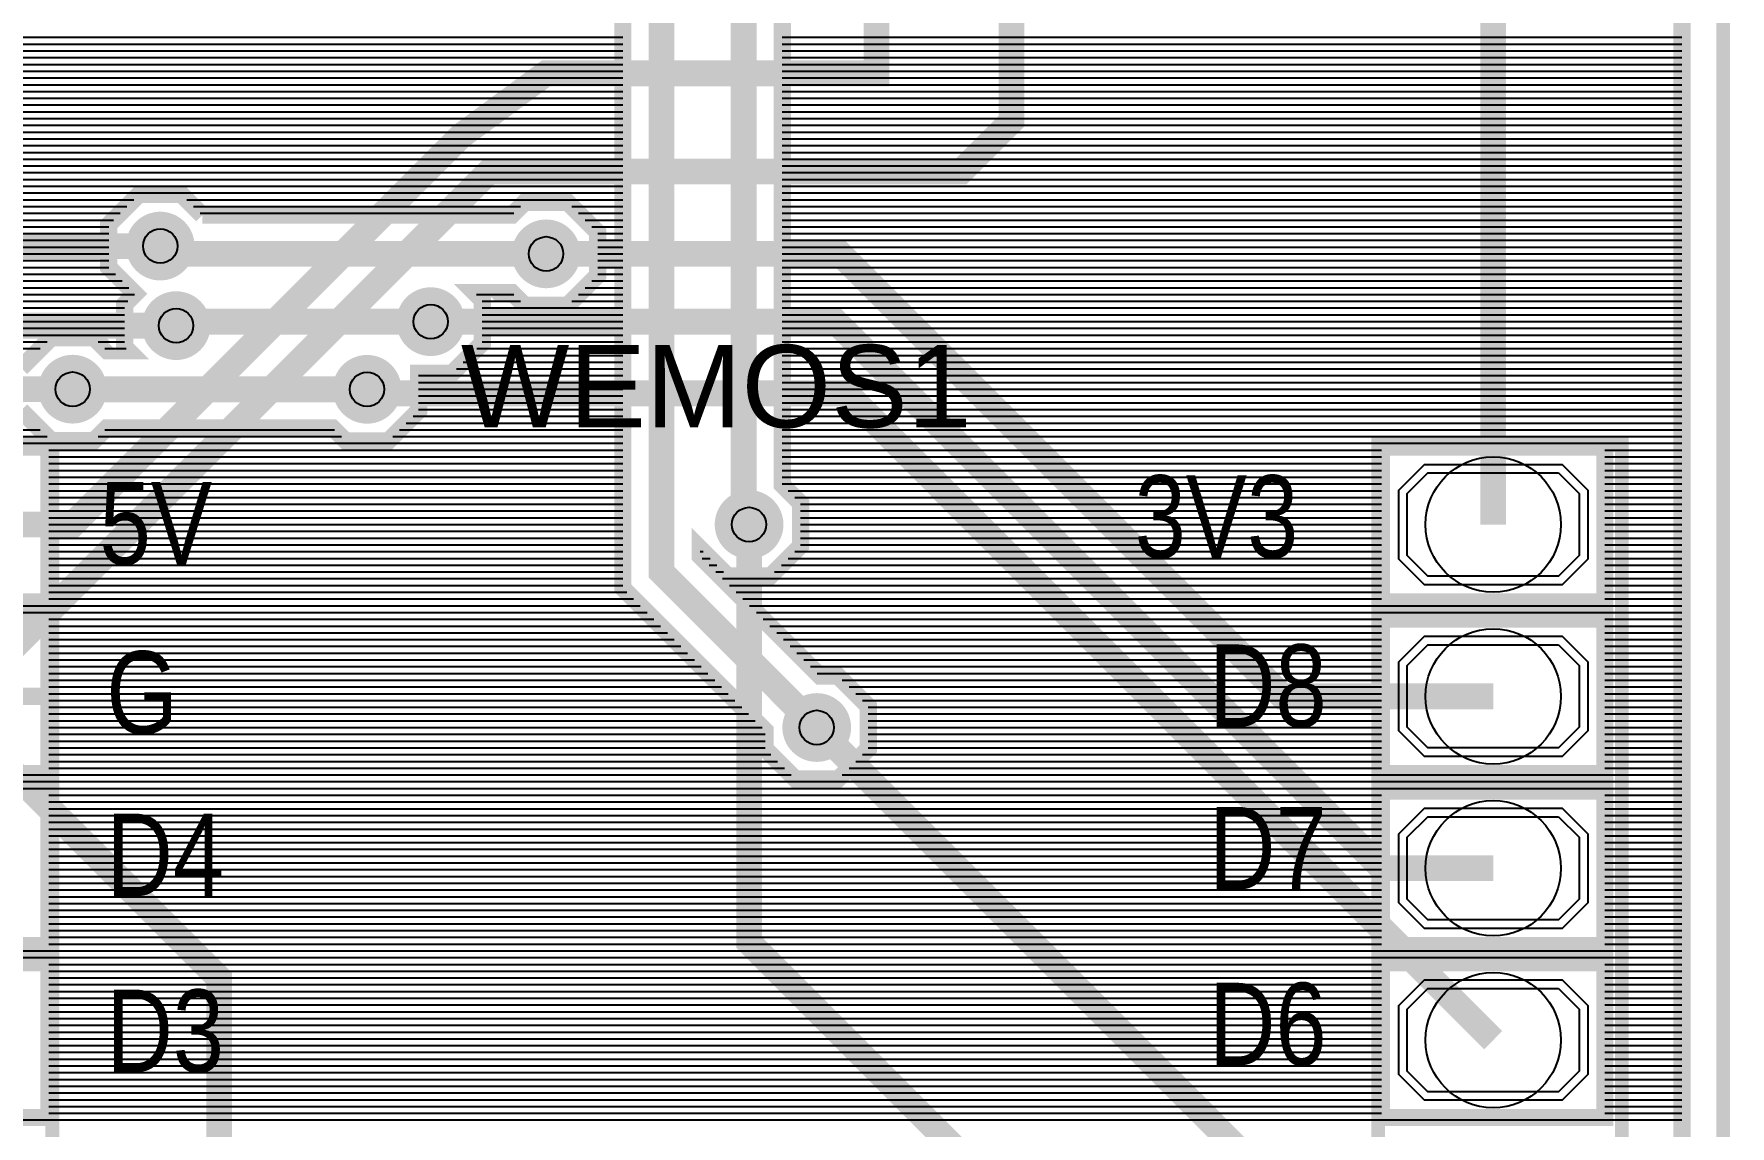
# Model space of a CAD drawing. Header units: inches. Extents: x -1.48 to 1.48, y -0.99 to 0.99.
# Drawn here: x 0.493 to 1.48, y -0.279 to 0.357 of the extents above; entities that cross this region are included whole.
import ezdxf

# ---------------------------------------------------------------- set-up
doc = ezdxf.new("R2010")
doc.units = ezdxf.units.IN
doc.layers.get('0').update_dxf_attribs({"linetype": 'CONTINUOUS'})

# ---------------------------------------------------------------- blocks, each defined once
blk = doc.blocks.new('EPAD')
at = {"const_width": 0.5}
blk.add_lwpolyline([(-0.25, 0, 1), (0.25, 0, 1)], format="xyb", close=True, dxfattribs=at)

msp = doc.modelspace()

# ---------------------------------------------------------------- linework, layer by layer
for points, const_width in [([(-1.476378, -0.984252), (1.476378, -0.984252), (1.476378, 0.984252), (-1.476378, 0.984252), (-1.476378, -0.984252)], 0.008), ([(-1.476378, -0.984252), (1.476378, -0.984252), (1.476378, 0.984252), (-1.476378, 0.984252), (-1.476378, -0.984252)], 0.008), ([(1.452378, -0.960252), (-1.452378, -0.960252), (-1.452378, 0.960252), (1.452378, 0.960252), (1.452378, -0.960252)], 0.01), ([(1.34252, 0.071244), (1.34252, 0.846488), (1.247357, 0.94165), (0.079604, 0.94165), (0.007087, 0.869133), (0.007087, 0.858645)], 0.015), ([(0.909449, 0.819275), (1.053419, 0.819275), (1.062143, 0.81055), (1.062143, 0.305921), (1.032822, 0.2766), (0.758131, 0.2766), (0.622329, 0.140798), (0.452775, -0.028756), (0.437008, -0.028756)], 0.015), ([(0.909449, 0.719275), (0.983559, 0.645165), (0.983559, 0.333772), (0.791339, 0.333772), (0.742029, 0.297524), (0.515748, 0.071244), (0.437008, 0.071244)], 0.015), ([(0.906279, 0.507484), (0.906279, 0.074413), (0.909449, 0.071244)], 0.015), ([(0.928779, 0.487558), (0.928779, 0.09434), (0.939448, 0.08367), (0.939448, 0.058817), (0.921875, 0.041244), (0.897022, 0.041244), (0.880986, 0.057281), (0.880986, 0.052785), (0.950638, -0.016867), (0.961245, -0.016867), (0.978819, -0.03444), (0.978819, -0.059293), (0.961245, -0.076866), (0.936393, -0.076866), (0.918819, -0.059293), (0.918819, -0.048686), (0.835987, 0.034147), (0.835987, 0.447114)], 0.01), ([(0.858486, 0.467041), (0.858486, 0.043466), (0.948819, -0.046867)], 0.015), ([(0.485748, 0.16241), (0.503322, 0.179983), (0.528174, 0.179983), (0.535748, 0.17241), (0.548118, 0.17241), (0.546007, 0.174521), (0.546007, 0.199374), (0.552099, 0.205467), (0.536748, 0.220818), (0.536748, 0.24567), (0.554321, 0.263244), (0.579174, 0.263244), (0.591194, 0.251223)], 0.01), ([(0.591194, 0.251223), (0.771412, 0.251224), (0.778912, 0.258724), (0.803765, 0.258724), (0.821338, 0.24115), (0.821338, 0.216298), (0.803765, 0.198724), (0.778912, 0.198724), (0.771412, 0.206224), (0.749618, 0.206224), (0.754154, 0.201689), (0.754154, 0.176836), (0.73658, 0.159263), (0.717117, 0.159263), (0.717117, 0.137484), (0.699543, 0.119911), (0.674691, 0.119911), (0.667191, 0.127411), (0.535601, 0.127411), (0.528174, 0.119984), (0.503322, 0.119984), (0.485748, 0.137557)], 0.01), ([(0.566747, 0.233244), (-0.051309, 0.233244)], 0.015), ([(0.791339, 0.228724), (0.571267, 0.228724), (0.566747, 0.233244)], 0.015), ([(1.34252, -0.028756), (1.219951, -0.028756), (0.96247, 0.228724), (0.948819, 0.228724), (0.791339, 0.228724)], 0.015), ([(0.576006, 0.186948), (-0.048994, 0.186948), (-0.051309, 0.189263), (-0.051309, 0.18982)], 0.015), ([(0.724154, 0.189263), (0.59458, 0.189263), (0.594488, 0.189354), (0.578413, 0.189354), (0.576006, 0.186948)], 0.015), ([(1.34252, -0.128756), (1.277876, -0.128756), (0.959857, 0.189263), (0.724154, 0.189263)], 0.015), ([(0.515748, 0.149984), (-0.05355, 0.149984), (-0.053623, 0.149911)], 0.015), ([(0.687117, 0.149911), (0.515821, 0.149911), (0.515748, 0.149984)], 0.015), ([(1.34252, -0.228756), (0.966167, 0.147596), (0.687117, 0.147596), (0.687117, 0.149911)], 0.015), ([(0.366142, -0.673638), (0.503937, -0.673638), (0.503937, 0.1177), (0.366142, 0.1177), (0.366142, -0.673638)], 0.008), ([(0.366142, -0.673638), (0.503937, -0.673638), (0.503937, 0.1177), (0.366142, 0.1177), (0.366142, -0.673638)], 0.008), ([(0.502007, 0.116243), (0.502007, 0.026244), (0.372008, 0.026244), (0.372008, 0.116243), (0.502007, 0.116243)], 0.01), ([(1.275591, -0.673638), (1.417323, -0.673638), (1.417323, 0.1177), (1.275591, 0.1177), (1.275591, -0.673638)], 0.008), ([(1.275591, -0.673638), (1.417323, -0.673638), (1.417323, 0.1177), (1.275591, 0.1177), (1.275591, -0.673638)], 0.008), ([(1.407519, 0.116243), (1.407519, 0.026244), (1.27752, 0.026244), (1.27752, 0.116243), (1.407519, 0.116243)], 0.01), ([(0.909449, 0.071244), (0.909449, -0.171885), (1.173301, -0.435737), (1.335539, -0.435737), (1.34252, -0.428756)], 0.015), ([(0.502007, 0.016243), (0.502007, -0.073756), (0.372008, -0.073756), (0.372008, 0.016243), (0.502007, 0.016243)], 0.01), ([(1.407519, 0.016243), (1.407519, -0.073756), (1.27752, -0.073756), (1.27752, 0.016243), (1.407519, 0.016243)], 0.01), ([(0.437008, -0.028756), (0.60105, -0.192798), (0.60105, -0.702196), (0.144306, -0.702196), (0.043307, -0.601197)], 0.015), ([(0.502007, -0.028756), (0.437008, -0.028756)], 0.01), ([(0.948819, -0.046867), (1.224409, -0.322457), (1.33622, -0.322457), (1.34252, -0.328756)], 0.015), ([(0.372008, -0.083757), (0.502007, -0.083757), (0.502007, -0.173756), (0.372008, -0.173756)], 0.01), ([(1.407519, -0.083757), (1.407519, -0.173756), (1.27752, -0.173756), (1.27752, -0.083757), (1.407519, -0.083757)], 0.01), ([(0.502007, -0.183757), (0.502007, -0.273756), (0.372008, -0.273756), (0.372008, -0.183757), (0.502007, -0.183757)], 0.01), ([(1.407519, -0.183757), (1.407519, -0.273756), (1.27752, -0.273756), (1.27752, -0.183757), (1.407519, -0.183757)], 0.01)]:
    msp.add_lwpolyline(points, dxfattribs=dict(const_width=const_width))
for points in [[(-0.240313, 0.346834), (0.835987, 0.346834)], [(-0.236376, 0.350771), (0.835987, 0.350771)], [(-0.232439, 0.354708), (0.835987, 0.354708)], [(0.928779, 0.354708), (1.452378, 0.354708)], [(0.928779, 0.350771), (1.452378, 0.350771)], [(0.928779, 0.346834), (1.452378, 0.346834)], [(-0.248187, 0.33896), (0.835987, 0.33896)], [(-0.24425, 0.342897), (0.835987, 0.342897)], [(0.928779, 0.342897), (1.452378, 0.342897)], [(0.928779, 0.33896), (1.452378, 0.33896)], [(-1.452378, 0.335023), (0.835987, 0.335023)], [(-1.452378, 0.331086), (0.835987, 0.331086)], [(-1.452378, 0.327149), (0.835987, 0.327149)], [(0.928779, 0.335023), (1.452378, 0.335023)], [(0.928779, 0.331086), (1.452378, 0.331086)], [(0.928779, 0.327149), (1.452378, 0.327149)], [(-1.452378, 0.323212), (0.835987, 0.323212)], [(-1.452378, 0.319275), (0.835987, 0.319275)], [(0.928779, 0.323212), (1.452378, 0.323212)], [(0.928779, 0.319275), (1.452378, 0.319275)], [(-1.452378, 0.315338), (0.835987, 0.315338)], [(-1.452378, 0.311401), (0.835987, 0.311401)], [(-1.452378, 0.307464), (0.835987, 0.307464)], [(0.928779, 0.315338), (1.452378, 0.315338)], [(0.928779, 0.311401), (1.452378, 0.311401)], [(0.928779, 0.307464), (1.452378, 0.307464)], [(-1.452378, 0.303527), (0.835987, 0.303527)], [(0.360674, 0.29959), (0.835987, 0.29959)], [(0.928779, 0.303527), (1.452378, 0.303527)], [(0.928779, 0.29959), (1.452378, 0.29959)], [(0.364611, 0.295653), (0.835987, 0.295653)], [(0.368548, 0.291716), (0.835987, 0.291716)], [(0.372485, 0.287779), (0.835987, 0.287779)], [(0.928779, 0.295653), (1.452378, 0.295653)], [(0.928779, 0.291716), (1.452378, 0.291716)], [(0.928779, 0.287779), (1.452378, 0.287779)], [(0.376422, 0.283842), (0.835987, 0.283842)], [(0.377235, 0.279905), (0.835987, 0.279905)], [(0.928779, 0.283842), (1.452378, 0.283842)], [(0.928779, 0.279905), (1.452378, 0.279905)], [(0.377235, 0.275968), (0.835987, 0.275968)], [(0.377235, 0.272031), (0.835987, 0.272031)], [(0.377235, 0.268094), (0.835987, 0.268094)], [(0.928779, 0.275968), (1.452378, 0.275968)], [(0.928779, 0.272031), (1.452378, 0.272031)], [(0.928779, 0.268094), (1.452378, 0.268094)], [(0.377235, 0.264157), (0.835987, 0.264157)], [(0.377235, 0.26022), (0.551297, 0.26022)], [(0.582197, 0.26022), (0.835987, 0.26022)], [(0.928779, 0.264157), (1.452378, 0.264157)], [(0.928779, 0.26022), (1.452378, 0.26022)], [(0.367467, 0.248409), (0.539486, 0.248409)], [(0.371404, 0.252346), (0.543423, 0.252346)], [(0.375341, 0.256283), (0.54736, 0.256283)], [(0.586134, 0.256283), (0.776472, 0.256283)], [(0.590071, 0.252346), (0.772535, 0.252346)], [(0.806206, 0.256283), (0.835987, 0.256283)], [(0.810143, 0.252346), (0.835987, 0.252346)], [(0.81408, 0.248409), (0.835987, 0.248409)], [(0.928779, 0.256283), (1.452378, 0.256283)], [(0.928779, 0.252346), (1.452378, 0.252346)], [(0.928779, 0.248409), (1.452378, 0.248409)], [(0.362468, 0.240535), (0.536748, 0.240535)], [(0.36353, 0.244472), (0.536748, 0.244472)], [(0.818017, 0.244472), (0.835987, 0.244472)], [(0.821338, 0.240535), (0.835987, 0.240535)], [(0.928779, 0.244472), (1.452378, 0.244472)], [(0.928779, 0.240535), (1.452378, 0.240535)], [(0.362468, 0.236598), (0.536748, 0.236598)], [(0.362468, 0.232661), (0.536748, 0.232661)], [(0.362468, 0.228724), (0.536748, 0.228724)], [(0.821338, 0.236598), (0.835987, 0.236598)], [(0.821338, 0.232661), (0.835987, 0.232661)], [(0.821338, 0.228724), (0.835987, 0.228724)], [(0.928779, 0.236598), (1.452378, 0.236598)], [(0.928779, 0.232661), (1.452378, 0.232661)], [(0.928779, 0.228724), (1.452378, 0.228724)], [(0.362468, 0.224787), (0.536748, 0.224787)], [(0.362468, 0.22085), (0.536748, 0.22085)], [(0.821338, 0.224787), (0.835987, 0.224787)], [(0.821338, 0.22085), (0.835987, 0.22085)], [(0.928779, 0.224787), (1.452378, 0.224787)], [(0.928779, 0.22085), (1.452378, 0.22085)], [(0.362468, 0.216913), (0.540652, 0.216913)], [(0.362468, 0.212976), (0.544589, 0.212976)], [(0.362468, 0.209039), (0.548526, 0.209039)], [(0.81408, 0.209039), (0.835987, 0.209039)], [(0.818017, 0.212976), (0.835987, 0.212976)], [(0.821338, 0.216913), (0.835987, 0.216913)], [(0.928779, 0.216913), (1.452378, 0.216913)], [(0.928779, 0.212976), (1.452378, 0.212976)], [(0.928779, 0.209039), (1.452378, 0.209039)], [(0.362468, 0.205102), (0.551735, 0.205102)], [(0.362468, 0.201165), (0.547798, 0.201165)], [(0.750741, 0.205102), (0.772535, 0.205102)], [(0.754154, 0.201165), (0.776472, 0.201165)], [(0.806206, 0.201165), (0.835987, 0.201165)], [(0.810143, 0.205102), (0.835987, 0.205102)], [(0.928779, 0.205102), (1.452378, 0.205102)], [(0.928779, 0.201165), (1.452378, 0.201165)], [(0.362468, 0.197228), (0.546007, 0.197228)], [(0.362468, 0.193291), (0.546007, 0.193291)], [(0.362468, 0.189354), (0.546007, 0.189354)], [(0.754154, 0.197228), (0.835987, 0.197228)], [(0.754154, 0.193291), (0.835987, 0.193291)], [(0.754154, 0.189354), (0.835987, 0.189354)], [(0.928779, 0.197228), (1.452378, 0.197228)], [(0.928779, 0.193291), (1.452378, 0.193291)], [(0.928779, 0.189354), (1.452378, 0.189354)], [(0.362468, 0.185417), (0.546007, 0.185417)], [(0.362468, 0.18148), (0.546007, 0.18148)], [(0.754154, 0.185417), (0.835987, 0.185417)], [(0.754154, 0.18148), (0.835987, 0.18148)], [(0.928779, 0.185417), (1.452378, 0.185417)], [(0.928779, 0.18148), (1.452378, 0.18148)], [(0.362468, 0.177543), (0.500881, 0.177543)], [(0.362468, 0.173606), (0.496944, 0.173606)], [(0.530615, 0.177543), (0.546007, 0.177543)], [(0.534552, 0.173606), (0.546922, 0.173606)], [(0.746986, 0.169669), (0.835987, 0.169669)], [(0.750923, 0.173606), (0.835987, 0.173606)], [(0.754154, 0.177543), (0.835987, 0.177543)], [(0.928779, 0.177543), (1.452378, 0.177543)], [(0.928779, 0.173606), (1.452378, 0.173606)], [(0.928779, 0.169669), (1.452378, 0.169669)], [(0.739112, 0.161795), (0.835987, 0.161795)], [(0.743049, 0.165732), (0.835987, 0.165732)], [(0.928779, 0.165732), (1.452378, 0.165732)], [(0.928779, 0.161795), (1.452378, 0.161795)], [(0.717117, 0.157858), (0.835987, 0.157858)], [(0.717117, 0.153921), (0.835987, 0.153921)], [(0.717117, 0.149984), (0.835987, 0.149984)], [(0.928779, 0.157858), (1.452378, 0.157858)], [(0.928779, 0.153921), (1.452378, 0.153921)], [(0.928779, 0.149984), (1.452378, 0.149984)], [(0.717117, 0.146047), (0.835987, 0.146047)], [(0.717117, 0.14211), (0.835987, 0.14211)], [(0.928779, 0.146047), (1.452378, 0.146047)], [(0.928779, 0.14211), (1.452378, 0.14211)], [(0.709931, 0.130299), (0.835987, 0.130299)], [(0.713868, 0.134236), (0.835987, 0.134236)], [(0.717117, 0.138173), (0.835987, 0.138173)], [(0.928779, 0.138173), (1.452378, 0.138173)], [(0.928779, 0.134236), (1.452378, 0.134236)], [(0.928779, 0.130299), (1.452378, 0.130299)], [(0.362468, 0.126362), (0.496944, 0.126362)], [(0.362468, 0.122425), (0.500881, 0.122425)], [(0.362468, 0.118488), (0.835987, 0.118488)], [(0.530615, 0.122425), (0.672177, 0.122425)], [(0.534552, 0.126362), (0.66824, 0.126362)], [(0.702057, 0.122425), (0.835987, 0.122425)], [(0.705994, 0.126362), (0.835987, 0.126362)], [(0.928779, 0.126362), (1.452378, 0.126362)], [(0.928779, 0.122425), (1.452378, 0.122425)], [(0.928779, 0.118488), (1.452378, 0.118488)], [(0.502007, 0.114551), (0.835987, 0.114551)], [(0.502007, 0.110614), (0.835987, 0.110614)], [(0.928779, 0.114551), (1.27752, 0.114551)], [(0.928779, 0.110614), (1.27752, 0.110614)], [(1.407519, 0.114551), (1.452378, 0.114551)], [(1.407519, 0.110614), (1.452378, 0.110614)], [(0.502007, 0.106677), (0.835987, 0.106677)], [(0.502007, 0.10274), (0.835987, 0.10274)], [(0.502007, 0.098803), (0.835987, 0.098803)], [(0.928779, 0.106677), (1.27752, 0.106677)], [(0.928779, 0.10274), (1.27752, 0.10274)], [(0.928779, 0.098803), (1.27752, 0.098803)], [(1.407519, 0.106677), (1.452378, 0.106677)], [(1.407519, 0.10274), (1.452378, 0.10274)], [(1.407519, 0.098803), (1.452378, 0.098803)], [(0.502007, 0.094866), (0.835987, 0.094866)], [(0.502007, 0.090929), (0.835987, 0.090929)], [(0.928779, 0.094866), (1.27752, 0.094866)], [(0.93219, 0.090929), (1.27752, 0.090929)], [(1.407519, 0.094866), (1.452378, 0.094866)], [(1.407519, 0.090929), (1.452378, 0.090929)], [(0.502007, 0.086992), (0.835987, 0.086992)], [(0.502007, 0.083055), (0.835987, 0.083055)], [(0.502007, 0.079118), (0.835987, 0.079118)], [(0.936127, 0.086992), (1.27752, 0.086992)], [(0.939448, 0.083055), (1.27752, 0.083055)], [(0.939448, 0.079118), (1.27752, 0.079118)], [(1.407519, 0.086992), (1.452378, 0.086992)], [(1.407519, 0.083055), (1.452378, 0.083055)], [(1.407519, 0.079118), (1.452378, 0.079118)], [(0.502007, 0.075181), (0.835987, 0.075181)], [(0.502007, 0.071244), (0.835987, 0.071244)], [(0.939448, 0.075181), (1.27752, 0.075181)], [(0.939448, 0.071244), (1.27752, 0.071244)], [(1.407519, 0.075181), (1.452378, 0.075181)], [(1.407519, 0.071244), (1.452378, 0.071244)], [(0.502007, 0.067307), (0.835987, 0.067307)], [(0.502007, 0.06337), (0.835987, 0.06337)], [(0.502007, 0.059433), (0.835987, 0.059433)], [(0.939448, 0.067307), (1.27752, 0.067307)], [(0.939448, 0.06337), (1.27752, 0.06337)], [(0.939448, 0.059433), (1.27752, 0.059433)], [(1.407519, 0.067307), (1.452378, 0.067307)], [(1.407519, 0.06337), (1.452378, 0.06337)], [(1.407519, 0.059433), (1.452378, 0.059433)], [(0.502007, 0.055496), (0.835987, 0.055496)], [(0.502007, 0.051559), (0.835987, 0.051559)], [(0.880986, 0.055496), (0.882771, 0.055496)], [(0.882213, 0.051559), (0.886708, 0.051559)], [(0.93219, 0.051559), (1.27752, 0.051559)], [(0.936127, 0.055496), (1.27752, 0.055496)], [(1.407519, 0.055496), (1.452378, 0.055496)], [(1.407519, 0.051559), (1.452378, 0.051559)], [(0.502007, 0.047622), (0.835987, 0.047622)], [(0.502007, 0.043685), (0.835987, 0.043685)], [(0.502007, 0.039748), (0.835987, 0.039748)], [(0.88615, 0.047622), (0.890645, 0.047622)], [(0.890087, 0.043685), (0.894582, 0.043685)], [(0.894024, 0.039748), (1.27752, 0.039748)], [(0.924316, 0.043685), (1.27752, 0.043685)], [(0.928253, 0.047622), (1.27752, 0.047622)], [(1.407519, 0.047622), (1.452378, 0.047622)], [(1.407519, 0.043685), (1.452378, 0.043685)], [(1.407519, 0.039748), (1.452378, 0.039748)], [(0.502007, 0.035811), (0.835987, 0.035811)], [(0.502007, 0.031874), (0.83826, 0.031874)], [(0.897961, 0.035811), (1.27752, 0.035811)], [(0.901898, 0.031874), (1.27752, 0.031874)], [(1.407519, 0.035811), (1.452378, 0.035811)], [(1.407519, 0.031874), (1.452378, 0.031874)], [(0.362468, 0.024), (0.846134, 0.024)], [(0.362468, 0.020063), (0.850071, 0.020063)], [(0.502007, 0.027937), (0.842197, 0.027937)], [(0.905835, 0.027937), (1.27752, 0.027937)], [(0.909772, 0.024), (1.452378, 0.024)], [(0.913709, 0.020063), (1.452378, 0.020063)], [(1.407519, 0.027937), (1.452378, 0.027937)], [(0.502007, 0.016126), (0.854008, 0.016126)], [(0.502007, 0.012189), (0.857945, 0.012189)], [(0.917646, 0.016126), (1.27752, 0.016126)], [(0.921583, 0.012189), (1.27752, 0.012189)], [(1.407519, 0.016126), (1.452378, 0.016126)], [(1.407519, 0.012189), (1.452378, 0.012189)], [(0.502007, 0.008252), (0.861882, 0.008252)], [(0.502007, 0.004315), (0.865819, 0.004315)], [(0.502007, 0.000378), (0.869756, 0.000378)], [(0.92552, 0.008252), (1.27752, 0.008252)], [(0.929457, 0.004315), (1.27752, 0.004315)], [(0.933394, 0.000378), (1.27752, 0.000378)], [(1.407519, 0.008252), (1.452378, 0.008252)], [(1.407519, 0.004315), (1.452378, 0.004315)], [(1.407519, 0.000378), (1.452378, 0.000378)], [(0.502007, -0.003559), (0.873693, -0.003559)], [(0.502007, -0.007496), (0.87763, -0.007496)], [(0.937331, -0.003559), (1.27752, -0.003559)], [(0.941268, -0.007496), (1.27752, -0.007496)], [(1.407519, -0.003559), (1.452378, -0.003559)], [(1.407519, -0.007496), (1.452378, -0.007496)], [(0.502007, -0.011433), (0.881567, -0.011433)], [(0.502007, -0.01537), (0.885504, -0.01537)], [(0.502007, -0.019307), (0.889441, -0.019307)], [(0.945205, -0.011433), (1.27752, -0.011433)], [(0.949142, -0.01537), (1.27752, -0.01537)], [(0.963686, -0.019307), (1.27752, -0.019307)], [(1.407519, -0.011433), (1.452378, -0.011433)], [(1.407519, -0.01537), (1.452378, -0.01537)], [(1.407519, -0.019307), (1.452378, -0.019307)], [(0.502007, -0.023244), (0.893378, -0.023244)], [(0.502007, -0.027181), (0.897315, -0.027181)], [(0.967623, -0.023244), (1.27752, -0.023244)], [(0.97156, -0.027181), (1.27752, -0.027181)], [(1.407519, -0.023244), (1.452378, -0.023244)], [(1.407519, -0.027181), (1.452378, -0.027181)], [(0.502007, -0.031119), (0.901252, -0.031119)], [(0.502007, -0.035056), (0.905189, -0.035056)], [(0.502007, -0.038993), (0.909126, -0.038993)], [(0.975497, -0.031119), (1.27752, -0.031119)], [(0.978819, -0.035056), (1.27752, -0.035056)], [(0.978819, -0.038993), (1.27752, -0.038993)], [(1.407519, -0.031119), (1.452378, -0.031119)], [(1.407519, -0.035056), (1.452378, -0.035056)], [(1.407519, -0.038993), (1.452378, -0.038993)], [(0.502007, -0.04293), (0.913063, -0.04293)], [(0.502007, -0.046867), (0.917, -0.046867)], [(0.978819, -0.04293), (1.27752, -0.04293)], [(0.978819, -0.046867), (1.27752, -0.046867)], [(1.407519, -0.04293), (1.452378, -0.04293)], [(1.407519, -0.046867), (1.452378, -0.046867)], [(0.502007, -0.050804), (0.918819, -0.050804)], [(0.502007, -0.054741), (0.918819, -0.054741)], [(0.502007, -0.058678), (0.918819, -0.058678)], [(0.978819, -0.050804), (1.27752, -0.050804)], [(0.978819, -0.054741), (1.27752, -0.054741)], [(0.978819, -0.058678), (1.27752, -0.058678)], [(1.407519, -0.050804), (1.452378, -0.050804)], [(1.407519, -0.054741), (1.452378, -0.054741)], [(1.407519, -0.058678), (1.452378, -0.058678)], [(0.502007, -0.062615), (0.922141, -0.062615)], [(0.502007, -0.066552), (0.926078, -0.066552)], [(0.97156, -0.066552), (1.27752, -0.066552)], [(0.975497, -0.062615), (1.27752, -0.062615)], [(1.407519, -0.062615), (1.452378, -0.062615)], [(1.407519, -0.066552), (1.452378, -0.066552)], [(0.362468, -0.074426), (0.933952, -0.074426)], [(0.362468, -0.078363), (1.452378, -0.078363)], [(0.502007, -0.070489), (0.930015, -0.070489)], [(0.963686, -0.074426), (1.452378, -0.074426)], [(0.967623, -0.070489), (1.27752, -0.070489)], [(1.407519, -0.070489), (1.452378, -0.070489)], [(0.362468, -0.0823), (1.452378, -0.0823)], [(0.502007, -0.086237), (1.27752, -0.086237)], [(1.407519, -0.086237), (1.452378, -0.086237)], [(0.502007, -0.090174), (1.27752, -0.090174)], [(0.502007, -0.094111), (1.27752, -0.094111)], [(0.502007, -0.098048), (1.27752, -0.098048)], [(1.407519, -0.090174), (1.452378, -0.090174)], [(1.407519, -0.094111), (1.452378, -0.094111)], [(1.407519, -0.098048), (1.452378, -0.098048)], [(0.502007, -0.101985), (1.27752, -0.101985)], [(0.502007, -0.105922), (1.27752, -0.105922)], [(1.407519, -0.101985), (1.452378, -0.101985)], [(1.407519, -0.105922), (1.452378, -0.105922)], [(0.502007, -0.109859), (1.27752, -0.109859)], [(0.502007, -0.113796), (1.27752, -0.113796)], [(0.502007, -0.117733), (1.27752, -0.117733)], [(1.407519, -0.109859), (1.452378, -0.109859)], [(1.407519, -0.113796), (1.452378, -0.113796)], [(1.407519, -0.117733), (1.452378, -0.117733)], [(0.502007, -0.12167), (1.27752, -0.12167)], [(0.502007, -0.125607), (1.27752, -0.125607)], [(1.407519, -0.12167), (1.452378, -0.12167)], [(1.407519, -0.125607), (1.452378, -0.125607)], [(0.502007, -0.129544), (1.27752, -0.129544)], [(0.502007, -0.133481), (1.27752, -0.133481)], [(0.502007, -0.137418), (1.27752, -0.137418)], [(1.407519, -0.129544), (1.452378, -0.129544)], [(1.407519, -0.133481), (1.452378, -0.133481)], [(1.407519, -0.137418), (1.452378, -0.137418)], [(0.502007, -0.141355), (1.27752, -0.141355)], [(0.502007, -0.145292), (1.27752, -0.145292)], [(1.407519, -0.141355), (1.452378, -0.141355)], [(1.407519, -0.145292), (1.452378, -0.145292)], [(0.502007, -0.149229), (1.27752, -0.149229)], [(0.502007, -0.153166), (1.27752, -0.153166)], [(0.502007, -0.157103), (1.27752, -0.157103)], [(1.407519, -0.149229), (1.452378, -0.149229)], [(1.407519, -0.153166), (1.452378, -0.153166)], [(1.407519, -0.157103), (1.452378, -0.157103)], [(0.502007, -0.16104), (1.27752, -0.16104)], [(0.502007, -0.164977), (1.27752, -0.164977)], [(1.407519, -0.16104), (1.452378, -0.16104)], [(1.407519, -0.164977), (1.452378, -0.164977)], [(0.328843, -0.176788), (1.452378, -0.176788)], [(0.502007, -0.168914), (1.27752, -0.168914)], [(0.502007, -0.172851), (1.27752, -0.172851)], [(1.407519, -0.168914), (1.452378, -0.168914)], [(1.407519, -0.172851), (1.452378, -0.172851)], [(0.324906, -0.180725), (1.452378, -0.180725)], [(0.502007, -0.184662), (1.27752, -0.184662)], [(1.407519, -0.184662), (1.452378, -0.184662)], [(0.502007, -0.188599), (1.27752, -0.188599)], [(0.502007, -0.192536), (1.27752, -0.192536)], [(0.502007, -0.196473), (1.27752, -0.196473)], [(1.407519, -0.188599), (1.452378, -0.188599)], [(1.407519, -0.192536), (1.452378, -0.192536)], [(1.407519, -0.196473), (1.452378, -0.196473)], [(0.502007, -0.20041), (1.27752, -0.20041)], [(0.502007, -0.204347), (1.27752, -0.204347)], [(1.407519, -0.20041), (1.452378, -0.20041)], [(1.407519, -0.204347), (1.452378, -0.204347)], [(0.502007, -0.208284), (1.27752, -0.208284)], [(0.502007, -0.212221), (1.27752, -0.212221)], [(0.502007, -0.216158), (1.27752, -0.216158)], [(1.407519, -0.208284), (1.452378, -0.208284)], [(1.407519, -0.212221), (1.452378, -0.212221)], [(1.407519, -0.216158), (1.452378, -0.216158)], [(0.502007, -0.220095), (1.27752, -0.220095)], [(0.502007, -0.224032), (1.27752, -0.224032)], [(1.407519, -0.220095), (1.452378, -0.220095)], [(1.407519, -0.224032), (1.452378, -0.224032)], [(0.502007, -0.227969), (1.27752, -0.227969)], [(0.502007, -0.231906), (1.27752, -0.231906)], [(0.502007, -0.235843), (1.27752, -0.235843)], [(1.407519, -0.227969), (1.452378, -0.227969)], [(1.407519, -0.231906), (1.452378, -0.231906)], [(1.407519, -0.235843), (1.452378, -0.235843)], [(0.502007, -0.23978), (1.27752, -0.23978)], [(0.502007, -0.243717), (1.27752, -0.243717)], [(1.407519, -0.23978), (1.452378, -0.23978)], [(1.407519, -0.243717), (1.452378, -0.243717)], [(0.502007, -0.247654), (1.27752, -0.247654)], [(0.502007, -0.251591), (1.27752, -0.251591)], [(0.502007, -0.255528), (1.27752, -0.255528)], [(1.407519, -0.247654), (1.452378, -0.247654)], [(1.407519, -0.251591), (1.452378, -0.251591)], [(1.407519, -0.255528), (1.452378, -0.255528)], [(0.502007, -0.259465), (1.27752, -0.259465)], [(0.502007, -0.263402), (1.27752, -0.263402)], [(1.407519, -0.259465), (1.452378, -0.259465)], [(1.407519, -0.263402), (1.452378, -0.263402)], [(0.18671, -0.275213), (1.452378, -0.275213)], [(0.502007, -0.267339), (1.27752, -0.267339)], [(0.502007, -0.271276), (1.27752, -0.271276)], [(1.407519, -0.267339), (1.452378, -0.267339)], [(1.407519, -0.271276), (1.452378, -0.271276)]]:
    msp.add_lwpolyline(points)
for points in [[(1.39752, 0.091315), (1.39752, 0.051173), (1.382591, 0.036244), (1.302449, 0.036244), (1.28752, 0.051173), (1.28752, 0.091315), (1.302449, 0.106244), (1.382591, 0.106244), (1.39752, 0.091315)], [(1.38052, 0.101244), (1.39252, 0.089244), (1.39252, 0.053244), (1.38052, 0.041244), (1.30452, 0.041244), (1.29252, 0.053244), (1.29252, 0.089244), (1.30452, 0.101244), (1.38052, 0.101244)], [(1.39752, -0.008685), (1.39752, -0.048827), (1.382591, -0.063756), (1.302449, -0.063756), (1.28752, -0.048827), (1.28752, -0.008685), (1.302449, 0.006244), (1.382591, 0.006244), (1.39752, -0.008685)], [(1.38052, 0.001244), (1.39252, -0.010756), (1.39252, -0.046756), (1.38052, -0.058756), (1.30452, -0.058756), (1.29252, -0.046756), (1.29252, -0.010756), (1.30452, 0.001244), (1.38052, 0.001244)], [(1.39752, -0.108685), (1.39752, -0.148827), (1.382591, -0.163756), (1.302449, -0.163756), (1.28752, -0.148827), (1.28752, -0.108685), (1.302449, -0.093756), (1.382591, -0.093756), (1.39752, -0.108685)], [(1.38052, -0.098756), (1.39252, -0.110756), (1.39252, -0.146756), (1.38052, -0.158756), (1.30452, -0.158756), (1.29252, -0.146756), (1.29252, -0.110756), (1.30452, -0.098756), (1.38052, -0.098756)], [(1.39752, -0.208685), (1.39752, -0.248827), (1.382591, -0.263756), (1.302449, -0.263756), (1.28752, -0.248827), (1.28752, -0.208685), (1.302449, -0.193756), (1.382591, -0.193756), (1.39752, -0.208685)], [(1.38052, -0.198756), (1.39252, -0.210756), (1.39252, -0.246756), (1.38052, -0.258756), (1.30452, -0.258756), (1.29252, -0.246756), (1.29252, -0.210756), (1.30452, -0.198756), (1.38052, -0.198756)]]:
    msp.add_lwpolyline(points, close=True)
for centre, radius in [((0.566747, 0.233244), 0.01), ((0.791339, 0.228724), 0.01), ((0.724154, 0.189263), 0.01), ((0.576006, 0.186948), 0.01), ((0.515748, 0.149984), 0.01), ((0.687117, 0.149911), 0.01), ((1.34252, 0.071244), 0.03937), ((0.909449, 0.071244), 0.01), ((1.34252, -0.028756), 0.03937), ((0.948819, -0.046867), 0.01), ((1.34252, -0.128756), 0.03937), ((1.34252, -0.228756), 0.03937)]:
    msp.add_circle(centre, radius)

# ---------------------------------------------------------------- block references
for p, xscale, yscale in [((0.566747, 0.233244), 0.04, 0.04), ((0.566747, 0.233244), 0.03, 0.03), ((0.791339, 0.228724), 0.04, 0.04), ((0.791339, 0.228724), 0.03, 0.03), ((0.724154, 0.189263), 0.04, 0.04), ((0.576006, 0.186948), 0.04, 0.04), ((0.576006, 0.186948), 0.03, 0.03), ((0.724154, 0.189263), 0.03, 0.03), ((0.515748, 0.149984), 0.04, 0.04), ((0.687117, 0.149911), 0.04, 0.04), ((0.515748, 0.149984), 0.03, 0.03), ((0.687117, 0.149911), 0.03, 0.03), ((0.909449, 0.071244), 0.04, 0.04), ((0.909449, 0.071244), 0.03, 0.03), ((0.948819, -0.046867), 0.04, 0.04), ((0.948819, -0.046867), 0.03, 0.03)]:
    msp.add_blockref('EPAD', p, dxfattribs=dict(xscale=xscale, yscale=yscale))

# ---------------------------------------------------------------- texts
for s, width, p in [('WEMOS1', 1.041667, (0.741732, 0.1277)), ('WEMOS1', 1.041667, (0.741732, 0.1277)), ('3V3', 0.833333, (1.133858, 0.051889)), ('3V3', 0.833333, (1.133858, 0.051889)), ('5V', 0.833333, (0.531496, 0.047952)), ('5V', 0.833333, (0.531496, 0.047952)), ('D8', 0.833333, (1.177165, -0.046536)), ('D8', 0.833333, (1.177165, -0.046536)), ('G', 0.833333, (0.535433, -0.050473)), ('G', 0.833333, (0.535433, -0.050473)), ('D4', 0.833333, (0.535433, -0.144961)), ('D4', 0.833333, (0.535433, -0.144961)), ('D7', 0.833333, (1.177165, -0.141024)), ('D7', 0.833333, (1.177165, -0.141024)), ('D6', 0.833333, (1.177165, -0.243386)), ('D6', 0.833333, (1.177165, -0.243386)), ('D3', 0.833333, (0.535433, -0.247323)), ('D3', 0.833333, (0.535433, -0.247323))]:
    msp.add_text(s, height=0.048, dxfattribs=dict(width=width)).set_placement(p)

doc.saveas('drawing.dxf')
